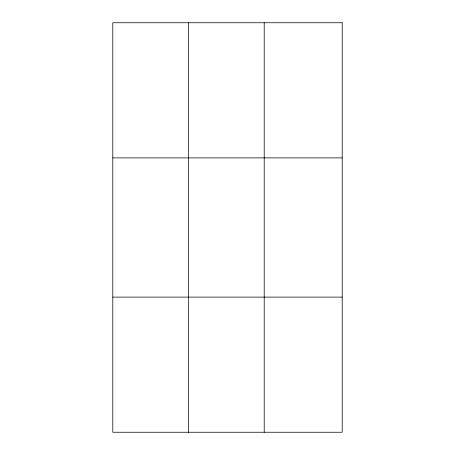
<?xml version="1.0" encoding="UTF-8"?>
<svg xmlns="http://www.w3.org/2000/svg" width="455" height="455" viewBox="0 0 455 455"><rect width="100%" height="100%" fill="white"/><g stroke="black" fill="none" stroke-linecap="round" stroke-linejoin="round"><path stroke-width="0.68" d="M188.501 432.25L188.501 22.75M264.207 432.25L264.207 22.75M112.794 157.885L342.205 157.885M112.794 297.115L342.205 297.115M342.205 22.75L342.205 432.25L112.794 432.25L112.794 22.75L342.205 22.75"/></g></svg>
